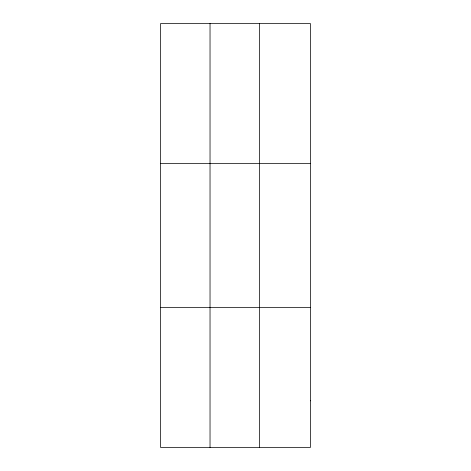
<?xml version="1.0" encoding="UTF-8"?>
<svg xmlns="http://www.w3.org/2000/svg" width="471" height="471" viewBox="0 0 471 471"><rect width="100%" height="100%" fill="white"/><g stroke="black" fill="none" stroke-linecap="round" stroke-linejoin="round"><path stroke-width="0.71" d="M210.031 23.55L210.031 447.45M259.474 23.55L259.474 447.45M160.587 163.437L310.413 163.437M160.587 307.563L310.413 307.563M310.413 400.821L310.413 447.45L160.587 447.45L160.587 23.55L310.413 23.55L310.413 400.821"/></g></svg>
